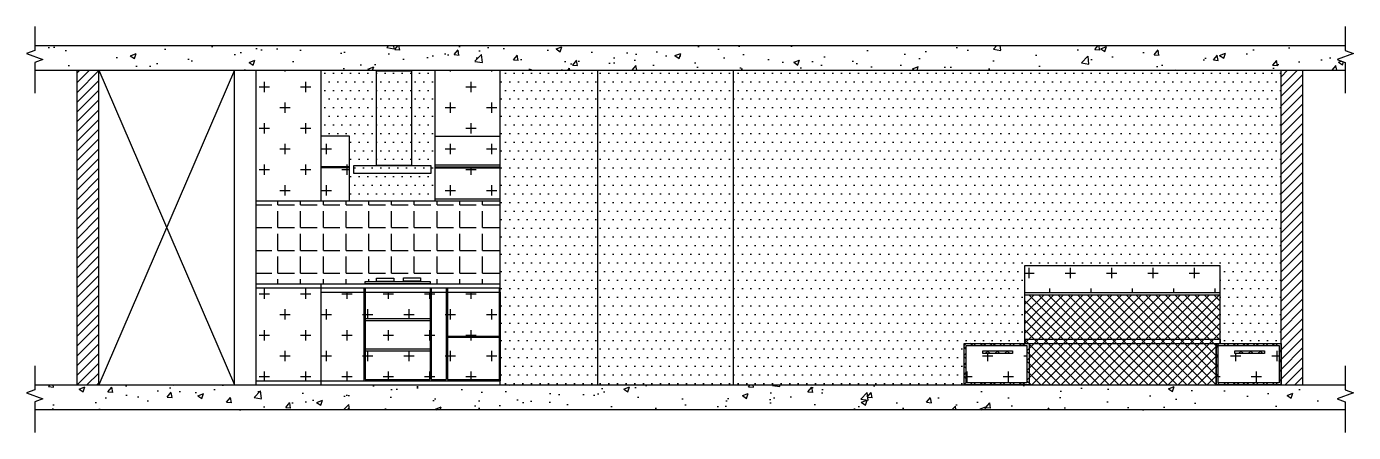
# Model space of a CAD drawing. Header units: millimetres. Extents: x -32588 to 76206, y -105754 to 17102.
# Drawn here: x 41395 to 53627, y -7753 to -4017 of the extents above; entities that cross this region are included whole.
import ezdxf

# ---------------------------------------------------------------- set-up
doc = ezdxf.new("R2010")
doc.units = ezdxf.units.MM
doc.header["$LTSCALE"] = 10
pattern_1 = [(0, (-203347.17, 0), (39.6875, 79.375), [0, -79.375])]
pattern_2 = [(0, (-203347.17, 0), (190.5, 190.5), [95.25, -285.75]), (90, (-203299.55, -47.62), (-190.5, 190.5), [95.25, -285.75])]

msp = doc.modelspace()

# ---------------------------------------------------------------- hatches: boundary and pattern name
h = msp.add_hatch()
h.set_pattern_fill('AR-CONC', color=256, scale=3, style=0)
h.set_pattern_definition([(50, (-203347.17, 0), (546.554, -47.81726), [57.15, -628.65]), (355, (-203347.17, 0), (-105.7285, 573.1699), [45.72, -502.92]), (100.451, (-203301.6, -4), (440.8275, 525.3501), [48.57, -534.27]), (46.1842, (-203347.2, 152.4), (813.2371, -126.127), [85.725, -942.975]), (96.6356, (-203279.4, 141.9), (712.2127, 742.2767), [72.855, -801.405]), (351.184, (-203347.2, 152.4), (712.2138, 742.2754), [68.58, -754.38]), (21, (-203270.97, 114.3), (454.84464, -306.79656), [57.15, -628.65]), (326, (-203270.97, 114.3), (185.4061, 552.5639), [45.72, -502.92]), (71.4514, (-203233.07, 88.73), (640.2495, 245.7686), [48.57, -534.27]), (37.5, (-203347.17, 0), (9.26581, 253.66512), [0, -496.824, 0, -510.54, 0, -504.825]), (7.5, (-203347.17, 0), (200.459, 300.54172), [0, -291.084, 0, -485.394, 0, -192.405]), (327.5, (-203517.1, 0), (406.77179, -17.18623), [0, -190.5, 0, -594.36, 0, -788.67]), (317.5, (-203593.3, 0), (444.38754, 76.27947), [0, -247.65, 0, -394.716, 0, -560.07])])
h.paths.add_polyline_path([(53475.5, -4320.2), (53627.1, -4265), (53551.3, -4237.4), (53551.3, -4190.4), (41470.9, -4190.4), (41470.9, -4237.4), (41395.1, -4265), (41546.8, -4320.2), (41470.9, -4347.8), (41470.9, -4419), (53551.3, -4419), (53551.3, -4347.8)])
h.paths.add_polyline_path([(53475.5, -7444.8), (53627.1, -7389.6), (53551.3, -7362), (53551.3, -7315), (41470.9, -7315), (41470.9, -7362), (41395.1, -7389.6), (41546.8, -7444.8), (41470.9, -7472.4), (41470.9, -7546.2), (53551.3, -7546.2), (53551.3, -7472.4)])
h = msp.add_hatch()
h.set_pattern_fill('ANSI31', color=256, scale=20, style=0)
h.set_pattern_definition([(45, (-203347.17, 0), (-44.90128, 44.90128), [])])
h.paths.add_polyline_path([(42061.1, -4419), (41861.1, -4419), (41861.1, -7315), (42061.1, -7315)])
h.paths.add_polyline_path([(53161.1, -4419), (52961.1, -4419), (52961.1, -7315), (53161.1, -7315)])
h = msp.add_hatch()
h.set_pattern_fill('CROSS', color=256, scale=30, style=0)
h.set_pattern_definition(pattern_2)
h.paths.add_polyline_path([(44111.1, -4419), (43511.1, -4419), (43511.1, -5625), (44111.1, -5625)])
h.paths.add_polyline_path([(44371.1, -5025), (44111.1, -5025), (44111.1, -5305.2), (44371.1, -5305.2)])
h.paths.add_polyline_path([(44371.1, -5315.2), (44111.1, -5315.2), (44111.1, -5625), (44371.1, -5625)])
h.paths.add_polyline_path([(45761.1, -4419), (45161.1, -4419), (45161.1, -5025), (45761.1, -5025)])
h.paths.add_polyline_path([(45761.1, -5025), (45161.1, -5025), (45161.1, -5288.2), (45761.1, -5288.2)])
h.paths.add_polyline_path([(45761.1, -5318.2), (45161.1, -5318.2), (45161.1, -5605), (45761.1, -5605)])
h.paths.add_polyline_path([(44111.1, -6423), (43511.1, -6423), (43511.1, -7277), (44111.1, -7277)])
h.paths.add_polyline_path([(44505.4, -6461), (44111.1, -6461), (44111.1, -7277), (44505.4, -7277)])
h.paths.add_polyline_path([(45114.6, -7003), (44515.4, -7003), (44515.4, -7267), (45114.6, -7267)])
h.paths.add_polyline_path([(45114.6, -6723), (44515.4, -6723), (44515.4, -6983), (45114.6, -6983)])
h.paths.add_polyline_path([(45114.6, -6461), (44515.4, -6461), (44515.4, -6703), (45114.6, -6703)])
h.paths.add_polyline_path([(45264.6, -6461), (45124.6, -6461), (45124.6, -7267), (45264.6, -7267)])
h.paths.add_polyline_path([(45751.1, -6461), (45274.6, -6461), (45274.6, -6869), (45751.1, -6869)])
h = msp.add_hatch()
h.set_pattern_fill('DOTS', color=256, scale=50, style=0)
h.set_pattern_definition(pattern_1)
h.paths.add_polyline_path([(44371.1, -5025), (44371.1, -5625), (45161.1, -5625), (45161.1, -4419), (44111.1, -4419), (44111.1, -5025)])
h = msp.add_hatch()
h.set_pattern_fill('DOTS', color=256, scale=50, style=0)
h.set_pattern_definition(pattern_1)
h.paths.add_polyline_path([(46661.1, -4419), (45761.1, -4419), (45761.1, -6385), (45761.1, -7315), (46661.1, -7315)])
h.paths.add_polyline_path([(47911.1, -4419), (46661.1, -4419), (46661.1, -7315), (47911.1, -7315)])
h.paths.add_polyline_path([(52961.1, -4419), (47911.1, -4419), (47911.1, -7315), (50037.1, -7315), (50037.1, -6933), (50599.1, -6933), (50599.1, -6895), (50599.1, -6215), (52399.1, -6215), (52399.1, -6895), (52399.1, -6933), (52961.1, -6933)])
h = msp.add_hatch()
h.set_pattern_fill('ANGLE', color=256, scale=30, style=0)
h.set_pattern_definition([(0, (-203347.17, 0), (0, 209.55), [152.4, -57.15]), (90, (-203347.17, 0), (-209.55, 1e-14), [152.4, -57.15])])
h.paths.add_polyline_path([(45761.1, -5625), (43511.1, -5625), (43511.1, -6385), (44515.4, -6385), (44515.4, -6362.1), (44621.8, -6362.1), (44621.8, -6331.9), (44780.1, -6331.9), (44780.1, -6362.1), (44869.1, -6362.1), (44869.1, -6331.2), (45027.4, -6331.2), (45027.4, -6362.1), (45114.6, -6362.1), (45114.6, -6385), (45761.1, -6385)])
h = msp.add_hatch()
h.set_pattern_fill('CROSS', color=256, scale=30, style=0)
h.set_pattern_definition(pattern_2)
h.paths.add_polyline_path([(50599.1, -6215), (50599.1, -6465), (52399.1, -6465), (52399.1, -6215)])
h.paths.add_polyline_path([(50617.1, -7295), (50617.1, -6953), (50057.1, -6953), (50057.1, -7295)])
h.paths.add_polyline_path([(50483.5, -7027.8), (50209.7, -7027.8), (50209.7, -7001.1), (50483.5, -7001.1)], flags=16)
h.paths.add_polyline_path([(52941.1, -7295), (52941.1, -6953), (52381.1, -6953), (52381.1, -7295)])
h.paths.add_polyline_path([(52533.7, -7027.8), (52533.7, -7001.1), (52807.5, -7001.1), (52807.5, -7027.8)], flags=16)
h = msp.add_hatch()
h.set_pattern_fill('ANSI37', color=256, scale=20, style=0)
h.set_pattern_definition([(45, (-203347.17, 0), (-44.90128, 44.90128), []), (135, (-203347.17, 0), (-44.90128, -44.90128), [])])
h.paths.add_polyline_path([(50637.1, -6933), (50037.1, -6933), (50037.1, -7315), (50637.1, -7315)])
h.paths.add_polyline_path([(50617.1, -7295), (50057.1, -7295), (50057.1, -6953), (50617.1, -6953)], flags=16)
h.paths.add_polyline_path([(50483.5, -7001.1), (50483.5, -7027.8), (50209.7, -7027.8), (50209.7, -7001.1)], flags=0)
h.paths.add_polyline_path([(52961.1, -6933), (52361.1, -6933), (52361.1, -7315), (52961.1, -7315)])
h.paths.add_polyline_path([(52381.1, -6953), (52941.1, -6953), (52941.1, -7295), (52381.1, -7295)], flags=16)
h.paths.add_polyline_path([(52533.7, -7001.1), (52807.5, -7001.1), (52807.5, -7027.8), (52533.7, -7027.8)], flags=0)
h.paths.add_polyline_path([(52361.1, -6933), (50637.1, -6933), (50637.1, -7315), (52361.1, -7315)])
h.paths.add_polyline_path([(52399.1, -6895), (50599.1, -6895), (50599.1, -6933), (50637.1, -6933), (52399.1, -6933)])
h.paths.add_polyline_path([(52399.1, -6485), (50599.1, -6485), (50599.1, -6895), (52399.1, -6895)])
h = msp.add_hatch()
h.set_pattern_fill('CROSS', color=256, scale=30, style=0)
h.set_pattern_definition(pattern_2)
h.paths.add_polyline_path([(45274.6, -6879), (45274.6, -7267), (45751.1, -7267), (45751.1, -6879)])

# ---------------------------------------------------------------- linework, layer by layer
for p, q in [((41470.9, -4190.4), (53551.3, -4190.4)), ((41470.9, -4419), (53551.3, -4419)), ((41861.1, -7315), (41861.1, -4419)), ((41861.1, -7315), (41861.1, -4419)), ((42061.1, -7315), (42061.1, -4419)), ((43311.1, -4419), (42061.1, -7315)), ((42061.1, -4419), (43311.1, -7315)), ((43311.1, -7315), (43311.1, -4419)), ((43511.1, -7315), (43511.1, -4419)), ((44111.1, -5625), (44111.1, -4419)), ((45161.1, -5625, 0), (45161.1, -4419, 0)), ((45761.1, -6385, 0), (45761.1, -4419, 0)), ((46661.1, -7315), (46661.1, -4419)), ((47911.1, -7315), (47911.1, -4419)), ((52961.1, -7315), (52961.1, -4419)), ((53161.1, -7315), (53161.1, -4419)), ((44371.1, -5025, 0), (44111.1, -5025)), ((44371.1, -5625, 0), (44371.1, -5025, 0)), ((45161.1, -5025), (45761.1, -5025, 0)), ((44111.1, -5305.2), (44371.1, -5305.2)), ((44111.1, -5315.2), (44371.1, -5315.2)), ((45161.1, -5288.2), (45761.1, -5288.2)), ((45161.1, -5308.2), (45761.1, -5308.2)), ((45161.1, -5318.2), (45761.1, -5318.2)), ((45761.1, -5625), (43511.1, -5625)), ((45761.1, -5605), (45161.1, -5605)), ((50599.1, -6215), (52399.1, -6215)), ((50599.1, -6895), (50599.1, -6215)), ((52399.1, -6895), (52399.1, -6215)), ((43511.1, -6385), (45761.1, -6385)), ((43511.1, -6423), (45761.1, -6423)), ((44111.1, -7315), (44111.1, -6385)), ((44111.1, -6461), (44505.4, -6461)), ((44505.4, -6423), (44505.4, -7277)), ((44515.4, -6423), (44515.4, -7267)), ((44515.4, -6461), (45114.6, -6461)), ((45114.6, -6423), (45114.6, -7267)), ((45124.6, -6423), (45124.6, -7267)), ((45124.6, -6461), (45264.6, -6461)), ((45264.6, -6423), (45264.6, -7267)), ((45274.6, -6423), (45274.6, -7267)), ((45274.6, -6461), (45751.1, -6461)), ((45751.1, -6423), (45751.1, -6869)), ((45761.1, -7315, 0), (45761.1, -6385, 0)), ((45761.1, -6461), (45761.1, -7277)), ((50599.1, -6465), (52399.1, -6465)), ((50599.1, -6485), (52399.1, -6485)), ((44515.4, -6703), (45114.6, -6703)), ((44515.4, -6723), (45114.6, -6723)), ((45751.1, -6869), (45274.6, -6869)), ((45751.1, -6879), (45274.6, -6879)), ((45751.1, -6879), (45751.1, -7267)), ((50599.1, -6933), (50599.1, -6895)), ((50599.1, -6895), (52399.1, -6895)), ((50599.1, -6933), (52399.1, -6933)), ((50637.1, -6933), (50637.1, -7315)), ((52361.1, -6933), (52361.1, -7315)), ((52361.1, -7315), (52361.1, -6933)), ((52399.1, -6933), (52399.1, -6895)), ((52399.1, -6895), (52399.1, -6933)), ((44515.4, -6983), (45114.6, -6983)), ((44515.4, -7003), (45114.6, -7003)), ((41470.9, -7315), (53551.3, -7315)), ((43511.1, -7277), (45761.1, -7277)), ((44515.4, -7267), (45114.6, -7267)), ((45124.6, -7267), (45264.6, -7267)), ((45274.6, -7267), (45751.1, -7267)), ((53551.3, -7546.2), (41470.9, -7546.2)), ((53551.3, -7546.2), (41470.9, -7546.2))]:
    msp.add_line(p, q)
at = {"linetype": 'Continuous'}
for points in [[(41470.9, -4016.7), (41470.9, -4237.4), (41395.1, -4265), (41546.8, -4320.2), (41470.9, -4347.8), (41470.9, -4628.5)], [(53551.3, -4016.7), (53551.3, -4237.4), (53627.1, -4265), (53475.5, -4320.2), (53551.3, -4347.8), (53551.3, -4628.5)], [(41470.9, -7141.3), (41470.9, -7362), (41395.1, -7389.6), (41546.8, -7444.8), (41470.9, -7472.4), (41470.9, -7753.1)], [(53551.3, -7141.3), (53551.3, -7362), (53627.1, -7389.6), (53475.5, -7444.8), (53551.3, -7472.4), (53551.3, -7753.1)]]:
    msp.add_lwpolyline(points, dxfattribs=at)
at = {"elevation": 0}
for points in [[(44620.4, -4423.8), (44944.1, -4423.8), (44944.1, -5294.5), (44620.4, -5294.5)], [(44413.7, -5294.5), (45121.7, -5294.5), (45121.7, -5369.7), (44413.7, -5369.7)], [(44621.8, -6331.9), (44780.1, -6331.9), (44780.1, -6362.1), (44621.8, -6362.1)], [(44869.1, -6331.2), (45027.4, -6331.2), (45027.4, -6361.5), (44869.1, -6361.5)], [(44515.4, -6362.1), (45114.6, -6362.1), (45114.6, -6385), (44515.4, -6385)], [(44614, -6362.1), (44760.6, -6362.1), (44760.6, -6362.1), (44614, -6362.1)], [(44644.6, -6362.1), (44767.4, -6362.1), (44767.4, -6362.1), (44644.6, -6362.1)], [(52361.1, -6933), (52961.1, -6933), (52961.1, -7315), (52361.1, -7315)], [(52381.1, -6953), (52941.1, -6953), (52941.1, -7295), (52381.1, -7295)]]:
    msp.add_lwpolyline(points, close=True, dxfattribs=at)
for points in [[(50037.1, -6933), (50637.1, -6933), (50637.1, -7315), (50037.1, -7315)], [(50057.1, -6953), (50617.1, -6953), (50617.1, -7295), (50057.1, -7295)], [(50209.7, -7001.1), (50483.5, -7001.1), (50483.5, -7027.8), (50209.7, -7027.8)], [(52533.7, -7001.1), (52807.5, -7001.1), (52807.5, -7027.8), (52533.7, -7027.8)]]:
    msp.add_lwpolyline(points, close=True)

doc.saveas('drawing.dxf')
